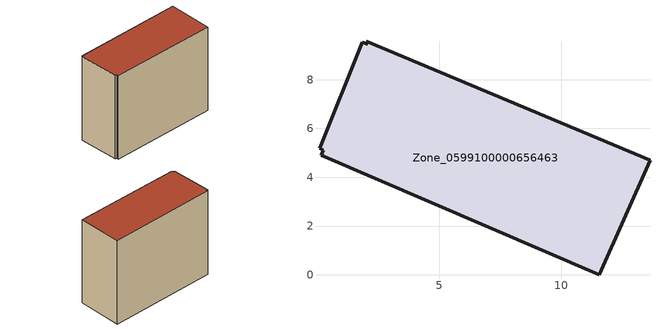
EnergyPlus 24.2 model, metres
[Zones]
Zone_0599100000656463
 floor ground (C_G): 11.57,0 0.15,4.89 0.25,5.11 0.09,5.18 1.85,9.54 2.08,9.45 2.01,9.58 13.64,4.7 z0
 wall outside (C_F): 13.64,4.7 2.01,9.58 2.08,9.45 1.85,9.54 0.09,5.18 0.25,5.11 0.15,4.89 11.57,0 13.64,4.7 z0:10.08
 roof outside (C_R): 0.15,4.89 11.57,0 13.64,4.7 2.01,9.58 2.08,9.45 1.85,9.54 0.09,5.18 0.25,5.11 z10.08
[BUILDING]
Pand.0599100000656463: North Axis=0; Terrain=City; Loads Convergence Tolerance Value=0.04; Temperature Convergence Tolerance Value=0.4; Solar Distribution=FullExterior; Maximum Number of Warmup Days=25; Minimum Number of Warmup Days=1
[Site:Location]
Rotterdam.The.Hague.AP_ZH_NLD Design_Conditions: Latitude=51.96; Longitude=4.45; Time Zone=1; Elevation=-4.5
[SITE:GROUNDTEMPERATURE:BUILDINGSURFACE]
18, 18, 18, 18, 18, 18, 18, 18, 18, 18, 18, 18
[MATERIAL] Thermal Absorptance=0.9; Solar Absorptance=0.7; Visible Absorptance=0.7
Name | Roughness | Thickness | Conductivity | Density | Specific Heat
G.TI.1946 | MediumSmooth | 0.15 | 1 | 540 | 1210
F.TI.1946 | Rough | 0.3 | 0.857143 | 1920 | 840
R.TI.1946 | MediumRough | 0.2 | 0.1 | 1500 | 1000
[CONSTRUCTION]
C_G: G.TI.1946
C_F: F.TI.1946
C_R: R.TI.1946
[ZONE]
Zone_0599100000656463: Type=1; Multiplier=1; Ceiling Height=Autocalculate; Volume=Autocalculate; Floor Area=autocalculate; Part of Total Floor Area=Yes
[ZONEINFILTRATION:DESIGNFLOWRATE]
Infil_Zone_0599100000656463: Zone or ZoneList or Space or SpaceList=Zone_0599100000656463; Schedule=AlwaysOn; Design Flow Rate Calculation Method=Flow/Area; Flow Rate per Floor Area=0.003; Constant Term Coefficient=1; Temperature Term Coefficient=0; Velocity Term Coefficient=0; Velocity Squared Term Coefficient=0
[HVACTEMPLATE:ZONE:IDEALLOADSAIRSYSTEM]
Zone_0599100000656463: Maximum Heating Supply Air Temperature=50; Minimum Cooling Supply Air Temperature=13; Maximum Heating Supply Air Humidity Ratio=0.0156; Minimum Cooling Supply Air Humidity Ratio=0.0077; Heating Limit=NoLimit; Cooling Limit=NoLimit; Dehumidification Control Type=ConstantSensibleHeatRatio; Cooling Sensible Heat Ratio=0.7; Dehumidification Setpoint=60; Humidification Control Type=None; Humidification Setpoint=30; Outdoor Air Method=None; Outdoor Air Flow Rate per Person=0.00944; Outdoor Air Flow Rate per Zone Floor Area=0; Outdoor Air Flow Rate per Zone=0; Demand Controlled Ventilation Type=None; Outdoor Air Economizer Type=NoEconomizer; Heat Recovery Type=None; Sensible Heat Recovery Effectiveness=0.7; Latent Heat Recovery Effectiveness=0.65
[ZONECONTROL:THERMOSTAT]
ThermostatControl_Zone_0599100000656463: Zone or ZoneList=Zone_0599100000656463; Control Type Schedule=DualSetpointControlType; Control 1=Thermostat_Zone_0599100000656463; Temperature Difference Between Cutout And Setpoint=0
[THERMOSTATSETPOINT:DUALSETPOINT]
Thermostat_Zone_0599100000656463: Heating Setpoint Temperature Schedule=HeatingSetpoint_Zone_0599100000656463; Cooling Setpoint Temperature Schedule=CoolingSetpoint_Zone_0599100000656463
[SCHEDULE:COMPACT]
HeatingSetpoint_Zone_0599100000656463: Through: 12/31, For: AllDays, Until: 24:00, 21
CoolingSetpoint_Zone_0599100000656463: Through: 12/31, For: AllDays, Until: 24:00, 24
DualSetpointControlType: Through: 12/31, For: AllDays, Until: 24:00, 4
AlwaysOn: Through: 12/31, For: AllDays, Until: 24:00, 1
